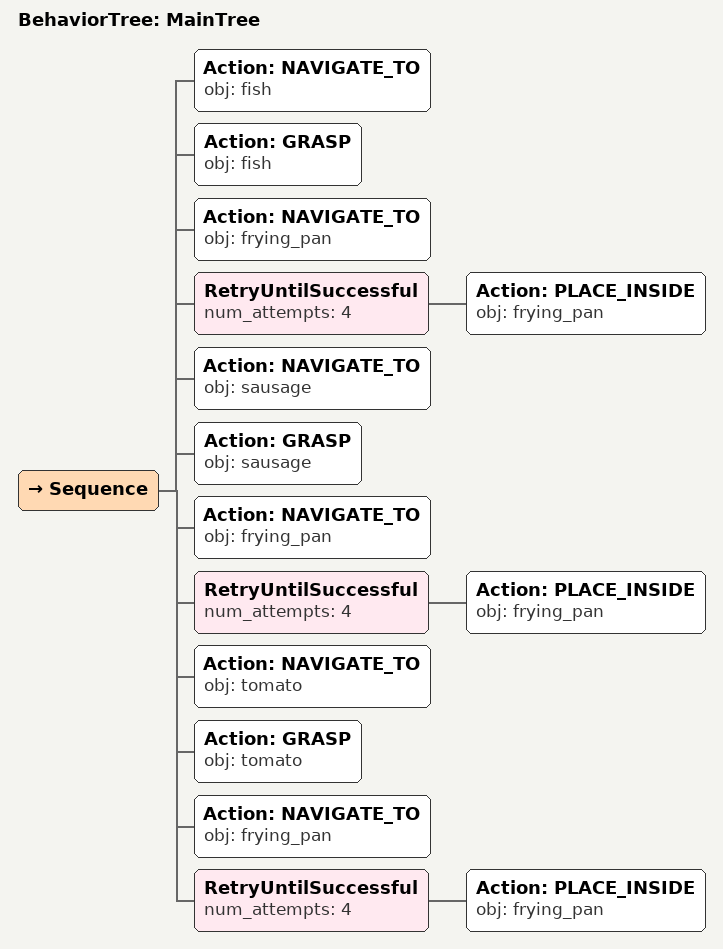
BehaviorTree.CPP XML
<root main_tree_to_execute="MainTree">
  <BehaviorTree ID="MainTree">
    <Sequence>
      <!-- Navigate to fish -->
      <Action ID="NAVIGATE_TO" obj="fish" />
      <!-- Grasp fish -->
      <Action ID="GRASP" obj="fish" />
      <!-- Navigate to frying_pan -->
      <Action ID="NAVIGATE_TO" obj="frying_pan" />
      <!-- Retry PLACE_INSIDE frying_pan up to 4 attempts -->
      <RetryUntilSuccessful num_attempts="4">
        <!-- Place inside frying_pan -->
        <Action ID="PLACE_INSIDE" obj="frying_pan" />
      </RetryUntilSuccessful>

      <!-- Navigate to sausage -->
      <Action ID="NAVIGATE_TO" obj="sausage" />
      <!-- Grasp sausage -->
      <Action ID="GRASP" obj="sausage" />
      <!-- Navigate to frying_pan -->
      <Action ID="NAVIGATE_TO" obj="frying_pan" />
      <!-- Retry PLACE_INSIDE frying_pan up to 4 attempts -->
      <RetryUntilSuccessful num_attempts="4">
        <!-- Place inside frying_pan -->
        <Action ID="PLACE_INSIDE" obj="frying_pan" />
      </RetryUntilSuccessful>

      <!-- Navigate to tomato -->
      <Action ID="NAVIGATE_TO" obj="tomato" />
      <!-- Grasp tomato -->
      <Action ID="GRASP" obj="tomato" />
      <!-- Navigate to frying_pan -->
      <Action ID="NAVIGATE_TO" obj="frying_pan" />
      <!-- Retry PLACE_INSIDE frying_pan up to 4 attempts -->
      <RetryUntilSuccessful num_attempts="4">
        <!-- Place inside frying_pan -->
        <Action ID="PLACE_INSIDE" obj="frying_pan" />
      </RetryUntilSuccessful>

    </Sequence>
  </BehaviorTree>
</root>
